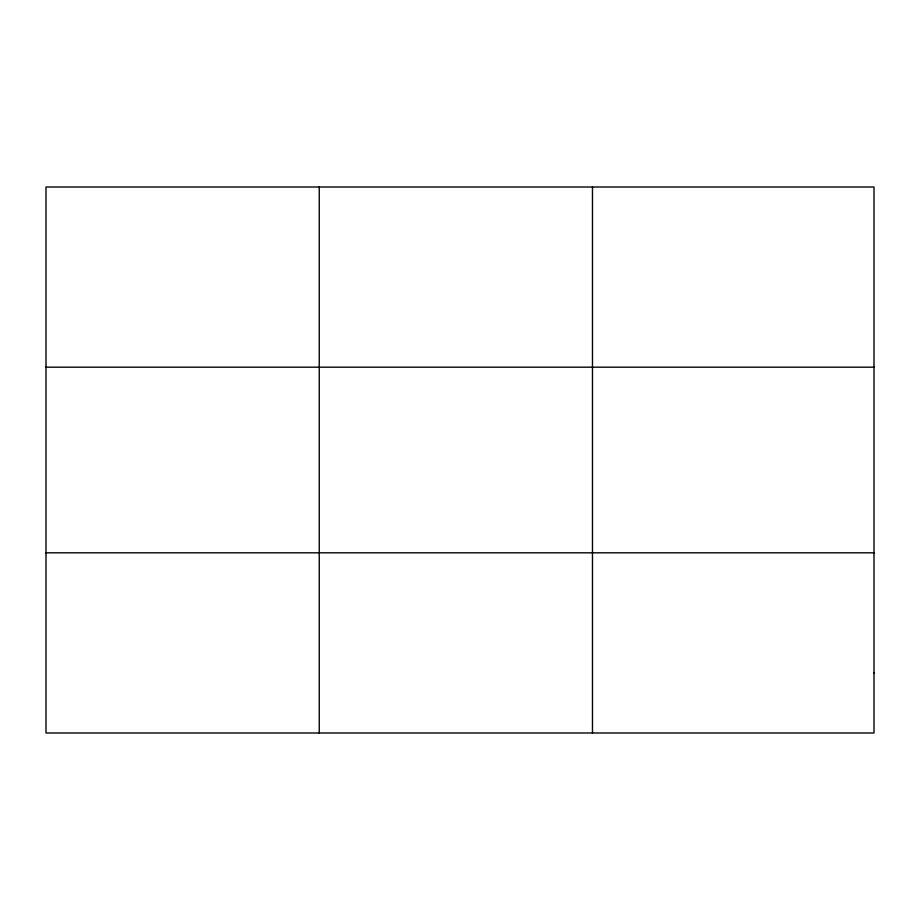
<?xml version="1.0" encoding="UTF-8"?>
<svg xmlns="http://www.w3.org/2000/svg" width="920" height="920" viewBox="0 0 920 920"><rect width="100%" height="100%" fill="white"/><g stroke="black" fill="none" stroke-linecap="round" stroke-linejoin="round"><path stroke-width="1.38" d="M319.24 732.998L319.24 187.001M592.48 732.998L592.48 187.001M46 367.183L874 367.183M46 552.816L874 552.816M874 672.934L874 732.998L46 732.998L46 187.001L874 187.001L874 672.934"/></g></svg>
